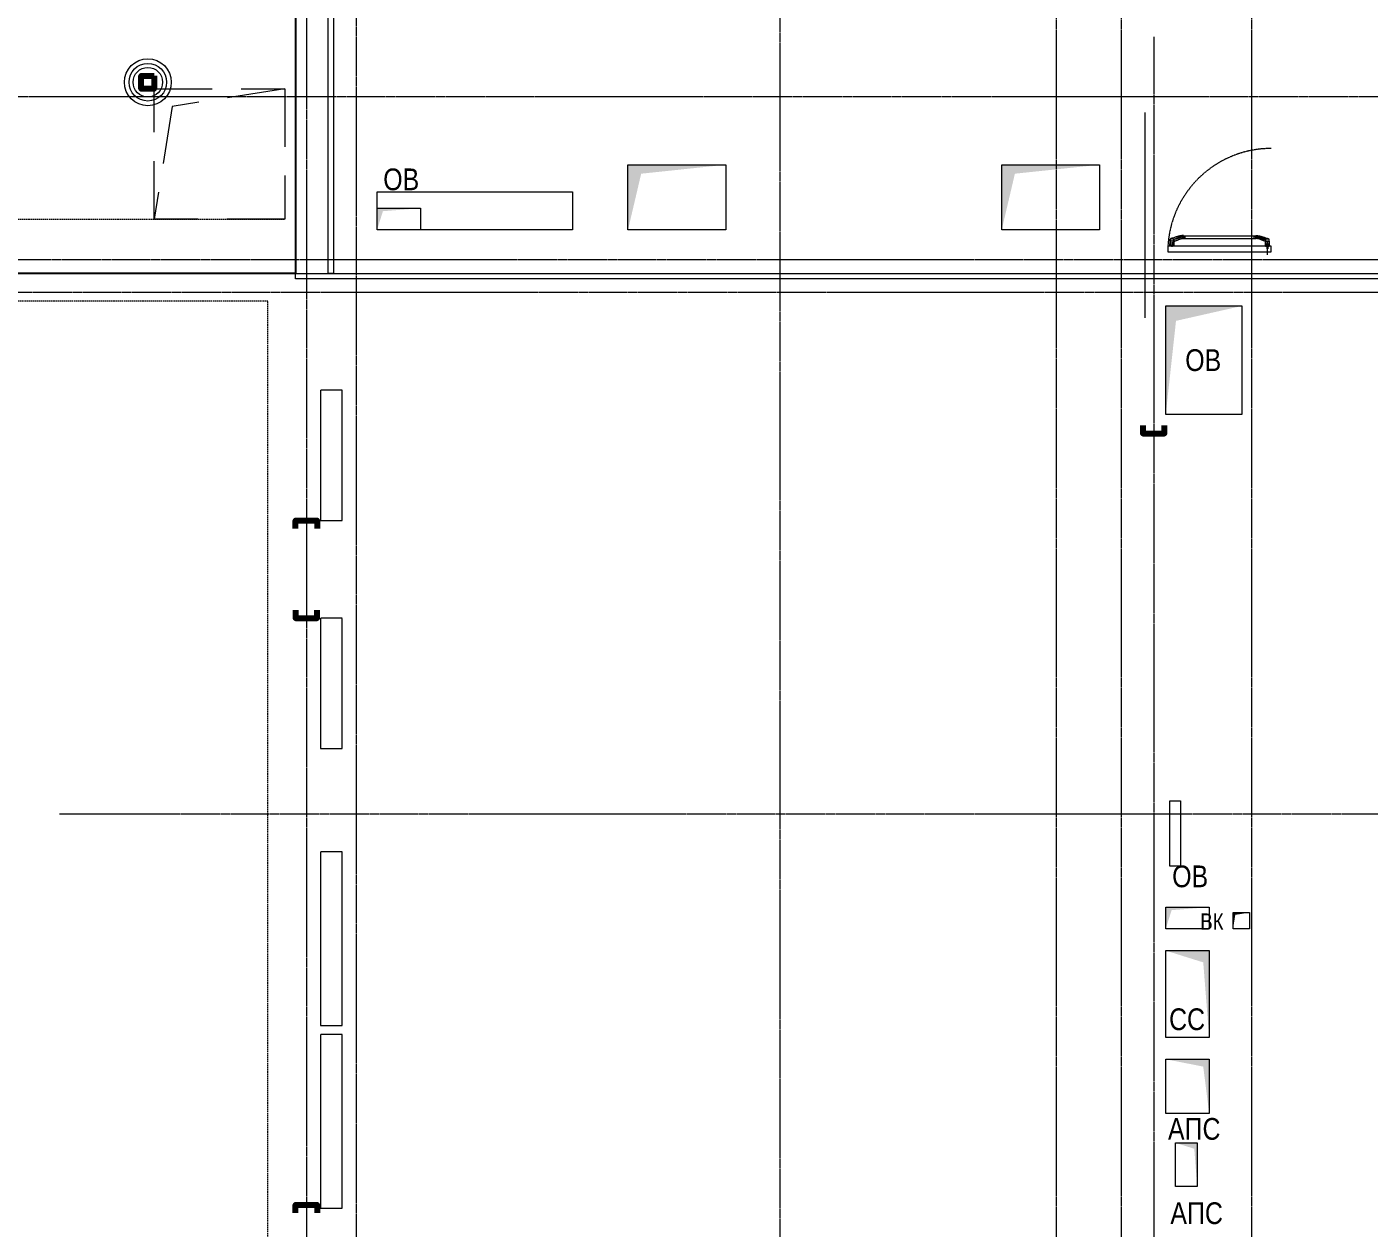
# Model space of a CAD drawing. Header units: millimetres. Extents: x -231292 to 573618, y -153144 to 564035.
# Drawn here: x -178748 to -166393, y 214980 to 226040 of the extents above; entities that cross this region are included whole.
import ezdxf

# ---------------------------------------------------------------- set-up
doc = ezdxf.new("R2010")
doc.units = ezdxf.units.MM
for name, pattern in [('CENTER2', [28.575, 19.05, -3.175, 3.175, -3.175]), ('CENTERLINE', [30, 12, -1.5, 3, -1.5, 12]), ('DASHED', [19.05, 12.7, -6.35]), ('HIDDEN', [9.525, 6.35, -3.175]), ('HIDDEN2', [4.7625, 3.175, -1.5875])]:
    doc.linetypes.add(name, pattern=pattern)
doc.layers.get('0').update_dxf_attribs({"color": 250})
for name, color, linetype, lineweight in [('АР_Двери_внутренние_антипаника', 250, 'Continuous', 0), ('АР_Колонны', 250, 'Continuous', 35), ('АР_Мебель', 250, 'Continuous', 5), ('АР_Отверстия', 250, 'Continuous', 9), ('АР_Отопительные приборы', 250, 'HIDDEN2', 0), ('АР_Тонкая', 250, 'Continuous', 5), ('Витражные конструкции', 252, 'Continuous', 15), ('ВК_Шахты', 5, 'Continuous', 9), ('ДШ_КР', 130, 'Continuous', 35), ('КМ_Фахверки', 250, 'Continuous', 80), ('ОВ_Классы', 250, 'Continuous', 0), ('ОВ_коллекторы', 250, 'Continuous', 30), ('ОВ_Отопление', 250, 'Continuous', 0), ('ОВ_Шахты', 250, 'Continuous', 5), ('ОВ_Шахты_блок 4.1', 250, 'Continuous', 5), ('РД_Оси_100', 250, 'Continuous', 0), ('СС_Отверстия', 250, 'Continuous', 9)]:
    doc.layers.add(name, color=color, linetype=linetype, lineweight=lineweight)
doc.layers.add('АР_Делит', color=250, linetype='Continuous', lineweight=0, plot=False)
doc.styles.add('style1', font='ARIALN.TTF')

# ---------------------------------------------------------------- blocks, each defined once
blk = doc.blocks.new('СОШ_2200_АР_ОСИ_М100_28.05.24')
at = {"layer": 'АР_Делит', "color": 5, "linetype": 'DASHED'}
blk.add_lwpolyline([(45245, 26755), (45245, 68320), (20455, 68320), (20455, 26755)], dxfattribs=at)
at = {"layer": 'РД_Оси_100', "linetype": 'CENTER2'}
for p, q in [((49960, -6155), (49960, 139938.679)), ((43327.994, 63600), (71363.995, 63600))]:
    blk.add_line(p, q, dxfattribs=at)
for points in [[(45530, 139938.679), (45600, 139538.679), (45600, -6163.457)], [(46060, -6163.105), (46060, 139538.679), (46130, 139938.679)], [(52500, 139938.679), (52500, -5755), (52358.276, -6155)], [(53100, 139938.679), (53100, -5755), (52949.266, -6155)], [(54300, 139938.679), (54300, -6155)], [(53400, 70753.904), (53400, -5755), (53550, -6155)], [(119910, 70200), (-5954.958, 70200)], [(95715.503, 68700), (-5454.958, 68700), (-5954.958, 68850)], [(78274.959, 68400), (-5454.958, 68400), (-5954.958, 68250)]]:
    blk.add_lwpolyline(points, dxfattribs=at)
blk = doc.blocks.new('otv')
at = {"linetype": 'Continuous'}
blk.add_lwpolyline([(0, -1), (0, 0), (1, 0), (1, -1)], close=True, dxfattribs=at)
blk.add_solid([(0, -1), (0, 0), (0.135, -0.137), (1, 0)], dxfattribs=at)
blk = doc.blocks.new('otv пунктир')
at = {"linetype": 'HIDDEN', "ltscale": 0.07}
blk.add_lwpolyline([(0, 0), (0, 1), (1, 1), (1, 0)], close=True, dxfattribs=at)
blk.add_lwpolyline([(0, 1), (0.135, 0.137), (1, 0)], dxfattribs=at)
blk = doc.blocks.new('Ф_пеноблок 200')
at = {"layer": 'КМ_Фахверки'}
blk.add_lwpolyline([(0, -75), (0, 0), (200, 0), (200, -75)], dxfattribs=at)
blk = doc.blocks.new('Ф_крпич 120')
at = {"layer": 'АР_Делит', "color": 1}
for radius in [216, 173, 136]:
    blk.add_circle((60, -60), radius, dxfattribs=at)
at = {"layer": 'КМ_Фахверки'}
blk.add_lwpolyline([(0, 0), (120, 0), (120, -120), (0, -120)], close=True, dxfattribs=at)
at = {"layer": 'КМ_Фахверки', "lineweight": 5}
blk.add_lwpolyline([(6, -6), (114, -6), (114, -114), (6, -114)], close=True, dxfattribs=at)
blk = doc.blocks.new('UUNEW01NEW00')
at = {"layer": 'АР_Двери_внутренние_антипаника', "color": 1, "linetype": 'Continuous'}
for p, q in [((-9.3, 0.2), (-14.4, -1.5)), ((-9.2, 0.8), (-9.3, 0.2)), ((-9.3, -0.1), (-9.3, 0.2)), ((-9.2, 0.2), (-9.3, 0.2)), ((-9.1, 1), (-9.2, 0.8)), ((-8.9, 0.5), (-9.2, 0.2)), ((-9.1, 19.3), (-8.9, 19.4)), ((-9.1, 19.3), (-9, 18.8)), ((-9, 1.2), (-9.1, 1)), ((-9, 18.8), (-8.8, 18.6)), ((-8.8, 1.3), (-9, 1.2)), ((-8.9, 19.4), (-8.5, 19.5)), ((-8.7, 0.8), (-8.9, 0.5)), ((-8.8, 18.6), (-8.6, 18.4)), ((-8.6, 0.9), (-8.7, 0.8)), ((-8.6, 18.4), (-8.4, 18.2)), ((-8.6, 1), (-8.6, 0.9)), ((-8.5, 1), (-8.6, 1)), ((-8.5, 19.5), (-8.2, 19.5)), ((-8.4, 0.8), (-8.5, 1.5)), ((-8.4, 1.3), (-8.5, 1)), ((-8.4, 18.2), (-8.1, 18.1)), ((-8.4, 1.4), (-8.4, 0.4)), ((-8.3, 0.5), (-8.4, 0.8)), ((-8.4, 0.4), (-8.4, -0.4)), ((-8.4, 0.4), (-8.3, 0.4)), ((-8.1, 0.2), (-8.3, 0.5)), ((-8.2, 19.5), (-7.8, 19.6)), ((-8.1, 18.1), (-7.6, 18)), ((-7.8, 0.1), (-8.1, 0.2)), ((-7.8, 19.6), (-7.5, 19.6)), ((-7.4, 0), (-7.8, 0.1)), ((-7.5, 18.3), (-7.6, 18.2)), ((-7.6, 18.2), (-7.6, 18)), ((-7.6, 18), (-7.6, 16.2)), ((-7.6, 16.2), (-7.6, 14.1)), ((-7.6, 14.1), (-7.6, 12.2)), ((-7.6, 12.2), (-7.6, 9.8)), ((-7.6, 9.8), (-7.6, 7.8)), ((-7.6, 7.8), (-7.6, 6.2)), ((-7.6, 6.2), (-7.6, 4.7)), ((-7.6, 4.7), (-7.5, 3.2)), ((-7.5, 19.6), (-7.1, 19.6)), ((-7.4, 18.3), (-7.5, 18.3)), ((-7.5, 3.2), (-7.5, 1.6)), ((-7.5, 1.6), (-7.4, 0)), ((-7.5, 0), (-7.5, 0)), ((-7.5, 0), (-7.3, 0)), ((-7.3, 18.3), (-7.4, 18.3)), ((-7.4, 0), (7.4, 0)), ((-7.2, 18.3), (-7.3, 18.3)), ((-7.3, 0), (7.3, 0)), ((-7.1, 18.3), (-7.2, 18.3)), ((-7.1, 24), (-7.1, 19.6)), ((-7.1, 19.6), (7.1, 19.6)), ((-7.1, 19.6), (-7.1, 18.3)), ((7.1, 18.3), (-7.1, 18.3)), ((-3.5, 16), (-4.6, 16.4)), ((-4.6, 16.4), (-4.6, 16.3)), ((-3.5, 15.9), (-4.6, 16.3)), ((-4.6, 16.3), (-3.8, 14.8)), ((-3.8, 14.8), (-3.3, 14.8)), ((-3, 14.7), (-3.8, 14.7)), ((-3.8, 14.7), (-3.8, 14.6)), ((-3, 14.6), (-3.8, 14.6)), ((-3.8, 14.6), (-3.8, 13.7)), ((-3.8, 13.7), (-3, 13.7)), ((-3.3, 14.8), (-3.6, 15.5)), ((-3.6, 15.5), (-2.7, 15.3)), ((-3.3, 14.9), (-3.6, 15.5)), ((-2.3, 15.7), (-3.5, 16)), ((-2.3, 15.6), (-3.5, 15.9)), ((-3.1, 14.4), (-3.4, 14.4)), ((-3.4, 14.4), (-3.4, 13.9)), ((-3.4, 14), (-3.1, 14)), ((-3.4, 13.9), (-3.1, 13.9)), ((-3.3, 14.9), (-3.3, 14.8)), ((-3, 14.4), (-3.1, 14.4)), ((-3.1, 14), (-3.1, 13.9)), ((-3.1, 14), (-3, 14)), ((-3.1, 13.9), (-3, 13.9)), ((-3, 14.7), (-3, 14.6)), ((-2.9, 14.7), (-3, 14.7)), ((-2.9, 14.6), (-3, 14.6)), ((-2.9, 14.4), (-3, 14.4)), ((-3, 14.4), (-3, 14.4)), ((-3, 14.4), (-3, 14.4)), ((-3, 14), (-3, 14)), ((-3, 14), (-3, 14)), ((-3, 14), (-2.9, 14)), ((-3, 13.9), (-3, 13.9)), ((-3, 13.9), (-3, 13.9)), ((-3, 13.9), (-2.9, 13.9)), ((-3, 13.7), (-2.9, 13.7)), ((-2.8, 14.7), (-2.9, 14.7)), ((-2.9, 14.7), (-2.9, 14.7)), ((-2.8, 14.5), (-2.9, 14.6)), ((-2.9, 14.6), (-2.9, 14.6)), ((-2.9, 14.3), (-2.9, 14.4)), ((-2.9, 14.3), (-2.9, 14.3)), ((-2.9, 14.3), (-2.9, 14.3)), ((-2.9, 14.3), (-2.9, 14.3)), ((-2.9, 14), (-2.9, 14.3)), ((-2.9, 14.1), (-2.9, 14)), ((-2.9, 14), (-2.9, 14.1)), ((-2.9, 14.1), (-2.9, 14.1)), ((-2.9, 14.1), (-2.9, 14.1)), ((-2.9, 14.1), (-2.9, 14.1)), ((-2.9, 14), (-2.9, 14)), ((-2.9, 13.9), (-2.9, 14)), ((-2.9, 14), (-2.9, 14)), ((-2.9, 14), (-2.9, 14)), ((-2.9, 13.9), (-2.9, 13.9)), ((-2.9, 13.9), (-2.9, 13.9)), ((-2.9, 13.7), (-2.8, 13.7)), ((-2.7, 14.6), (-2.8, 14.7)), ((-2.7, 14.5), (-2.8, 14.5)), ((-2.8, 13.7), (-2.8, 13.8)), ((-2.8, 13.8), (-2.7, 13.8)), ((-2.7, 15.3), (-1.7, 15.1)), ((-2.6, 14.6), (-2.7, 14.6)), ((-2.6, 14.5), (-2.7, 14.5)), ((-2.7, 13.8), (-2.6, 13.8)), ((-2.6, 14.5), (-2.6, 14.6)), ((-2.6, 14.6), (-2.6, 14.6)), ((-2.6, 14.4), (-2.6, 14.5)), ((-2.5, 14.5), (-2.6, 14.5)), ((-2.5, 14.4), (-2.6, 14.4)), ((-2.6, 14.4), (-2.6, 14.4)), ((-2.6, 13.8), (-2.6, 13.9)), ((-2.6, 13.9), (-2.5, 13.9)), ((-2.5, 14.4), (-2.5, 14.5)), ((-2.5, 14.4), (-2.5, 14.3)), ((-2.5, 14.3), (-2.5, 14.4)), ((-2.5, 14), (-2.5, 14.3)), ((-2.5, 13.9), (-2.5, 14)), ((-1, 15.5), (-2.3, 15.7)), ((-1, 15.4), (-2.3, 15.6)), ((-2.2, 14.5), (-2.3, 14.5)), ((-2.3, 14.5), (-2.3, 14.4)), ((-2.3, 14.4), (-2.3, 14.3)), ((-2.2, 14.4), (-2.3, 14.4)), ((-2.3, 14.4), (-2.3, 14.3)), ((-2.3, 14.3), (-2.3, 14)), ((-2.3, 14), (-2.3, 13.9)), ((-2.3, 13.9), (-2.3, 13.9)), ((-2.3, 13.9), (-2.2, 13.8)), ((-2.1, 14.6), (-2.2, 14.6)), ((-2.2, 14.6), (-2.2, 14.5)), ((-2.1, 14.5), (-2.2, 14.5)), ((-2.2, 14.5), (-2.2, 14.4)), ((-2.2, 13.8), (-2.2, 13.8)), ((-2.2, 13.8), (-2.1, 13.8)), ((-2, 14.7), (-2.1, 14.6)), ((-2, 14.6), (-2.1, 14.5)), ((-2.1, 14.6), (-2.1, 14.6)), ((-2.1, 14.5), (-2.1, 14.5)), ((-2.1, 13.8), (-2, 13.7)), ((-1.9, 14.7), (-2, 14.7)), ((-1.9, 14.6), (-2, 14.6)), ((-2, 13.7), (-2, 13.7)), ((-2, 13.7), (-1.9, 13.7)), ((-1.8, 14.7), (-1.9, 14.7)), ((-1.8, 14.6), (-1.9, 14.6)), ((-1.8, 14.4), (-1.9, 14.4)), ((-1.9, 14.4), (-1.9, 14.3)), ((-1.9, 14.3), (-1.9, 14)), ((-1.9, 14.3), (-1.9, 14.3)), ((-1.9, 14.3), (-1.9, 14.3)), ((-1.9, 14.3), (-1.9, 14.3)), ((-1.9, 14.1), (-1.9, 14.1)), ((-1.9, 14.1), (-1.9, 14.1)), ((-1.9, 14.1), (-1.9, 14.1)), ((-1.9, 14.1), (-1.8, 14)), ((-1.9, 14), (-1.9, 14)), ((-1.9, 14), (-1.9, 14)), ((-1.9, 14), (-1.9, 13.9)), ((-1.9, 13.9), (-1.8, 13.9)), ((-1.9, 13.7), (-1.8, 13.7)), ((-1.8, 14.7), (-1.8, 14.6)), ((-1.5, 14.7), (-1.8, 14.7)), ((-1.5, 14.6), (-1.8, 14.6)), ((-1.7, 14.4), (-1.8, 14.4)), ((-1.8, 14.4), (-1.8, 14.4)), ((-1.8, 14.4), (-1.8, 14.4)), ((-1.8, 14), (-1.8, 14)), ((-1.8, 14), (-1.8, 14)), ((-1.8, 14), (-1.7, 14)), ((-1.8, 13.9), (-1.8, 13.9)), ((-1.8, 13.9), (-1.8, 13.9)), ((-1.8, 13.9), (-1.7, 13.9)), ((-1.8, 13.7), (-1.5, 13.7)), ((-1.7, 15.1), (-0.7, 15)), ((-1.7, 14.4), (-1.7, 14.4)), ((-1.6, 14.4), (-1.7, 14.4)), ((-1.7, 14), (-1.7, 13.9)), ((-1.7, 14), (-1.7, 14)), ((-1.7, 14), (-1.6, 14)), ((-1.7, 13.9), (-1.6, 13.9)), ((-1.7, 13.9), (-1.7, 13.9)), ((-1.5, 14.4), (-1.6, 14.4)), ((-1.6, 14.4), (-1.6, 14.4)), ((-1.6, 14), (-1.6, 13.9)), ((-1.6, 14), (-1.6, 14)), ((-1.6, 14), (-1.5, 14)), ((-1.6, 13.9), (-1.6, 13.9)), ((-1.6, 13.9), (-1.5, 13.9)), ((-1.5, 14.7), (-1.5, 14.6)), ((-1.4, 14.7), (-1.5, 14.7)), ((-1.4, 14.6), (-1.5, 14.6)), ((-1.4, 14.3), (-1.5, 14.4)), ((-1.5, 14.4), (-1.5, 14.4)), ((-1.5, 14.4), (-1.5, 14.4)), ((-1.5, 14), (-1.4, 14.1)), ((-1.5, 14), (-1.5, 14)), ((-1.5, 14), (-1.5, 14)), ((-1.5, 14), (-1.5, 14)), ((-1.5, 13.9), (-1.5, 13.9)), ((-1.5, 13.9), (-1.5, 13.9)), ((-1.5, 13.9), (-1.5, 13.9)), ((-1.5, 13.9), (-1.4, 13.9)), ((-1.5, 13.7), (-1.4, 13.7)), ((-1.3, 14.7), (-1.4, 14.7)), ((-1.3, 14.6), (-1.4, 14.6)), ((-1.4, 14.3), (-1.4, 14.3)), ((-1.4, 14.3), (-1.4, 14.3)), ((-1.4, 14.3), (-1.4, 14.3)), ((-1.4, 14), (-1.4, 14.3)), ((-1.4, 14.1), (-1.4, 14)), ((-1.4, 14.1), (-1.4, 14.1)), ((-1.4, 14.1), (-1.4, 14.1)), ((-1.4, 14.1), (-1.4, 14.1)), ((-1.4, 13.9), (-1.4, 14)), ((-1.4, 14), (-1.4, 14)), ((-1.4, 14), (-1.4, 14)), ((-1.4, 13.7), (-1.3, 13.7)), ((-1.2, 14.6), (-1.3, 14.7)), ((-1.3, 14.7), (-1.3, 14.7)), ((-1.3, 14.5), (-1.3, 14.6)), ((-1.2, 14.5), (-1.3, 14.5)), ((-1.3, 13.7), (-1.2, 13.8)), ((-1.1, 14.6), (-1.2, 14.6)), ((-1.1, 14.5), (-1.2, 14.5)), ((-1.2, 13.8), (-1.2, 13.8)), ((-1.2, 13.8), (-1.1, 13.8)), ((-1.1, 14.5), (-1.1, 14.6)), ((-1.1, 14.6), (-1.1, 14.6)), ((-1.1, 14.4), (-1.1, 14.5)), ((-1, 14.5), (-1.1, 14.5)), ((-1, 14.4), (-1.1, 14.4)), ((-1.1, 14.4), (-1.1, 14.4)), ((-1.1, 13.8), (-1.1, 13.9)), ((-1.1, 13.9), (-1, 13.9)), ((0, 16.5), (-1, 15.5)), ((0, 16.4), (-1, 15.4)), ((-1, 15.5), (-1, 15.4)), ((-1, 14.4), (-1, 14.5)), ((-1, 14.3), (-1, 14.4)), ((-1, 14.4), (-1, 14.3)), ((-1, 14), (-1, 14.3)), ((-1, 13.9), (-1, 14)), ((0, 14.7), (-0.8, 14.7)), ((-0.8, 14.7), (-0.8, 14.6)), ((0, 14.6), (-0.8, 14.6)), ((-0.8, 14.6), (-0.8, 13.7)), ((-0.8, 13.7), (-0.4, 13.7)), ((-0.7, 15), (0, 15.7)), ((-0.1, 14.4), (-0.4, 14.4)), ((-0.4, 14.4), (-0.4, 14.2)), ((-0.4, 14.3), (-0.1, 14.3)), ((-0.4, 14.2), (-0.1, 14.2)), ((-0.4, 14.1), (-0.2, 14.1)), ((-0.4, 13.7), (-0.4, 14.1)), ((-0.2, 14.1), (0, 13.7)), ((0, 14.4), (-0.1, 14.4)), ((-0.1, 14.4), (-0.1, 14.4)), ((-0.1, 14.4), (-0.1, 14.4)), ((-0.1, 14.3), (-0.1, 14.2)), ((-0.1, 14.3), (-0.1, 14.3)), ((-0.1, 14.3), (-0.1, 14.3)), ((-0.1, 14.3), (0, 14.3)), ((-0.1, 14.2), (-0.1, 14.2)), ((-0.1, 14.2), (-0.1, 14.2)), ((-0.1, 14.2), (0, 14.2)), ((0, 16.5), (0, 16.4)), ((1, 15.5), (0, 16.5)), ((1, 15.4), (0, 16.4)), ((0, 15.7), (0.7, 15)), ((0, 14.7), (0, 14.6)), ((0.1, 14.7), (0, 14.7)), ((0.1, 14.6), (0, 14.6)), ((0, 14.3), (0, 14.4)), ((0, 14.4), (0, 14.4)), ((0, 14.3), (0, 14.4)), ((0, 14.4), (0, 14.4)), ((0, 14.4), (0, 14.4)), ((0, 14.4), (0, 14.4)), ((0, 14.4), (0, 14.4)), ((0, 14.3), (0, 14.3)), ((0, 14.3), (0, 14.3)), ((0, 14.3), (0, 14.3)), ((0, 14.2), (0, 14.3)), ((0, 14.3), (0, 14.3)), ((0, 14.3), (0, 14.3)), ((0, 14.3), (0, 14.3)), ((0, 14.2), (0, 14.2)), ((0, 14.2), (0, 14.2)), ((0, 13.7), (0.5, 13.7)), ((0.2, 14.7), (0.1, 14.7)), ((0.2, 14.6), (0.1, 14.6)), ((0.3, 14.6), (0.2, 14.7)), ((0.2, 14.7), (0.2, 14.7)), ((0.2, 14.5), (0.2, 14.6)), ((0.3, 14.5), (0.2, 14.5)), ((0.5, 13.7), (0.2, 14.1)), ((0.2, 14.1), (0.3, 14.1)), ((0.4, 14.6), (0.3, 14.6)), ((0.4, 14.5), (0.3, 14.5)), ((0.3, 14.1), (0.4, 14.2)), ((0.3, 14.1), (0.3, 14.1)), ((0.5, 13.8), (0.3, 14.1)), ((0.4, 14.5), (0.4, 14.6)), ((0.4, 14.6), (0.4, 14.6)), ((0.4, 14.4), (0.4, 14.5)), ((0.4, 14.4), (0.4, 14.5)), ((0.4, 14.5), (0.4, 14.5)), ((0.4, 14.3), (0.4, 14.4)), ((0.4, 14.4), (0.4, 14.4)), ((0.4, 14.4), (0.4, 14.4)), ((0.4, 14.2), (0.4, 14.3)), ((0.4, 14.3), (0.4, 14.3)), ((0.4, 14.2), (0.4, 14.2)), ((0.5, 13.8), (0.5, 13.7)), ((0.7, 15), (1.7, 15.1)), ((0.7, 14.7), (0.7, 14.6)), ((1.4, 14.7), (0.7, 14.7)), ((1.4, 14.6), (0.7, 14.6)), ((0.7, 14.6), (0.7, 13.7)), ((0.7, 13.7), (1.1, 13.7)), ((2.3, 15.7), (1, 15.5)), ((2.3, 15.6), (1, 15.4)), ((1, 15.5), (1, 15.4)), ((1.1, 13.7), (1.1, 14.3)), ((1.1, 14.3), (1.2, 14.3)), ((1.2, 14.3), (1.5, 13.7)), ((1.4, 14.7), (1.4, 14.6)), ((1.6, 14.2), (1.4, 14.7)), ((1.6, 14.1), (1.4, 14.6)), ((1.5, 13.7), (1.8, 13.7)), ((1.6, 14.2), (1.6, 14.1)), ((1.7, 14.2), (1.6, 14.2)), ((1.7, 14.1), (1.6, 14.1)), ((1.7, 15.1), (2.7, 15.3)), ((1.9, 14.7), (1.7, 14.2)), ((1.9, 14.6), (1.7, 14.1)), ((1.7, 14.2), (1.7, 14.1)), ((1.8, 13.7), (2, 14.3)), ((1.9, 14.7), (1.9, 14.6)), ((2.5, 14.7), (1.9, 14.7)), ((2.5, 14.6), (1.9, 14.6)), ((2, 14.3), (2.2, 14.3)), ((2.2, 14.3), (2.2, 13.7)), ((2.2, 13.7), (2.5, 13.7)), ((3.5, 16), (2.3, 15.7)), ((3.5, 15.9), (2.3, 15.6)), ((2.5, 14.7), (2.5, 14.6)), ((2.5, 13.7), (2.5, 14.6)), ((2.7, 15.3), (3.6, 15.5)), ((3.1, 14.7), (2.7, 13.8)), ((3.1, 14.6), (2.7, 13.7)), ((2.7, 13.8), (2.7, 13.7)), ((2.7, 13.7), (3.2, 13.7)), ((3.1, 14.7), (3.1, 14.6)), ((3.9, 14.7), (3.1, 14.7)), ((3.9, 14.6), (3.1, 14.6)), ((3.2, 13.7), (3.2, 13.9)), ((3.2, 13.9), (3.8, 13.9)), ((3.6, 15.5), (3.3, 14.8)), ((3.6, 15.5), (3.3, 14.9)), ((3.3, 14.9), (3.3, 14.8)), ((3.3, 14.8), (3.8, 14.8)), ((3.4, 14.3), (3.3, 14)), ((3.3, 14.1), (3.7, 14.1)), ((3.3, 14), (3.7, 14)), ((3.6, 14.3), (3.4, 14.3)), ((4.6, 16.4), (3.5, 16)), ((4.6, 16.3), (3.5, 15.9)), ((3.7, 14), (3.6, 14.3)), ((3.8, 14.8), (4.6, 16.3)), ((3.8, 13.9), (3.8, 13.7)), ((3.8, 13.7), (4.2, 13.7)), ((3.9, 14.7), (3.9, 14.6)), ((4.2, 13.8), (3.9, 14.7)), ((4.2, 13.7), (3.9, 14.6)), ((4.2, 13.8), (4.2, 13.7)), ((4.6, 16.4), (4.6, 16.3)), ((6.7, -9.4), (7.3, 0)), ((7.1, 19.6), (7.1, 24)), ((7.1, 19.6), (7.1, 18.3)), ((7.1, 19.6), (7.5, 19.6)), ((7.2, 18.3), (7.1, 18.3)), ((7.3, 18.3), (7.2, 18.3)), ((7.5, 18.3), (7.3, 18.3)), ((7.4, 0), (7.5, 2)), ((7.8, 0.1), (7.4, 0)), ((7.5, 19.6), (7.8, 19.6)), ((7.6, 18.2), (7.5, 18.3)), ((7.5, 2), (7.6, 4)), ((7.6, 18), (7.6, 18.2)), ((7.6, 18), (8.1, 18.1)), ((7.6, 16.2), (7.6, 18)), ((7.6, 14.2), (7.6, 16.2)), ((7.6, 12.3), (7.6, 14.2)), ((7.6, 9.9), (7.6, 12.3)), ((7.6, 8), (7.6, 9.9)), ((7.6, 5.9), (7.6, 8)), ((7.6, 4), (7.6, 5.9)), ((7.8, 19.6), (8.2, 19.5)), ((8.1, 0.2), (7.8, 0.1)), ((8.1, 18.1), (8.4, 18.2)), ((8.3, 0.5), (8.1, 0.2)), ((8.2, 19.5), (8.5, 19.5)), ((8.4, 0.8), (8.3, 0.5)), ((8.4, 18.2), (8.6, 18.4)), ((8.5, 19.5), (8.9, 19.4)), ((8.6, 18.4), (8.8, 18.6)), ((8.8, 18.6), (9, 18.8)), ((8.9, 19.4), (9.1, 19.3)), ((9, 18.8), (9.1, 19.3)), ((-52.5, -11.9), (-52.5, -19.8)), ((-52.5, -19.8), (-52.5, -25.1)), ((-52.5, -25.1), (-47.5, -25.1)), ((-47.5, -11.9), (-47.5, -19.8)), ((-47.5, -11.9), (-47.5, -11.9)), ((-47.5, -19.8), (-46, -19.6)), ((-45.9, -19.8), (-47.5, -19.8)), ((-47.5, -19.8), (-47.5, -25.1)), ((-46, -19.6), (-44.5, -19.2)), ((-44.3, -19.8), (-45.9, -19.8)), ((-43.1, -11.4), (-44.5, -11.6)), ((-44.5, -19.2), (-42.9, -18.5)), ((-42.5, -19.7), (-44.3, -19.8)), ((-41.6, -11.2), (-43.1, -11.4)), ((-42.9, -18.5), (-41.3, -17.7)), ((-40.6, -19.6), (-42.5, -19.7)), ((-39.3, -10.7), (-41.6, -11.2)), ((-41.3, -17.7), (-39, -16.7)), ((-37.8, -19.2), (-40.6, -19.6)), ((-36.7, -9.9), (-39.3, -10.7)), ((-39, -16.7), (-36.4, -15.7)), ((-34.9, -18.5), (-37.8, -19.2)), ((-33.8, -8.9), (-36.7, -9.9)), ((-36.4, -15.7), (-33.5, -14.5)), ((-31.9, -17.6), (-34.9, -18.5)), ((-30.7, -7.7), (-33.8, -8.9)), ((-33.5, -14.5), (-30.3, -13.4)), ((-28.7, -16.6), (-31.9, -17.6)), ((-27.2, -6.3), (-30.7, -7.7)), ((-30.3, -13.4), (-26.8, -12.1)), ((-25.2, -15.3), (-28.7, -16.6)), ((-23.3, -4.8), (-27.2, -6.3)), ((-26.8, -12.1), (-22.9, -10.9)), ((-21.4, -13.9), (-25.2, -15.3)), ((-19.1, -3.2), (-23.3, -4.8)), ((-22.9, -10.9), (-18.7, -9.6)), ((-17.3, -12.4), (-21.4, -13.9)), ((-14.4, -1.5), (-19.1, -3.2)), ((-18.7, -9.6), (-14, -8.2)), ((-12.8, -10.8), (-17.3, -12.4)), ((-14, -8.2), (-8.8, -6.6)), ((-7.8, -9.1), (-12.8, -10.8)), ((-9, -3.8), (-9.3, -0.1)), ((-8.8, -6.6), (-9, -3.8)), ((-8.8, -6.6), (-8.8, -6.6)), ((-8.8, -7.3), (-8.8, -6.6)), ((-8.8, -6.6), (-8.7, -6.6)), ((-8.5, -8.1), (-8.8, -7.3)), ((-8.7, -6.6), (-8.6, -6.6)), ((-8.6, -6.6), (-8.4, -6.7)), ((-8.2, -8.7), (-8.5, -8.1)), ((-8.4, -0.4), (-8.3, -0.9)), ((-8.4, -6.7), (-8.1, -6.7)), ((-8.3, -0.9), (-8.3, -1.1)), ((-8.3, -1.1), (-8.3, -1.1)), ((-8.3, -1.2), (-8.2, -1.2)), ((-8.2, -1.2), (-8.2, -1.2)), ((-8.2, -1.2), (-8.2, -1.5)), ((-8.2, -1.5), (-8.2, -1.5)), ((-7.8, -9.1), (-8.2, -8.7)), ((-8.1, -6.7), (-8, -6.6)), ((-8, -7.1), (-8.1, -6.7)), ((-8.1, -6.7), (-8.1, -6.7)), ((-8, -6.6), (-8, -6.6)), ((-8, -6.6), (-7.9, -6.6)), ((-7.6, -7.6), (-8, -7.1)), ((-7.8, -6.9), (-7.9, -6.6)), ((-7.9, -6.6), (-7.9, -6.7)), ((-7.9, -6.7), (-7.9, -6.6)), ((-7.5, -7.2), (-7.8, -6.9)), ((-7.4, -8.9), (-7.8, -9.1)), ((-7.2, -8), (-7.6, -7.6)), ((-7.2, -7.4), (-7.5, -7.2)), ((-7.1, -8.7), (-7.4, -8.9)), ((-7.3, 0), (-7.2, -1.7)), ((-7.2, -1.7), (-7.2, -3.1)), ((-7.2, -3.1), (-7.1, -4.5)), ((-6.9, -7.4), (-7.2, -7.4)), ((-6.7, -8.2), (-7.2, -8)), ((-7.1, -4.5), (-7, -6)), ((-6.7, -8.2), (-7.1, -8.7)), ((-7, -6), (-6.9, -7.4)), ((-6.9, -7.4), (-6.8, -7.5)), ((-6.8, -7.5), (-6.8, -7.5)), ((-6.8, -7.5), (-6.8, -7.6)), ((-6.8, -7.6), (-6.8, -7.6)), ((-6.8, -7.6), (-6.8, -7.6)), ((-6.8, -7.6), (-6.8, -7.6)), ((-6.8, -7.6), (-6.8, -7.6)), ((-6.8, -7.6), (-6.8, -7.6)), ((-6.8, -7.6), (-6.8, -7.6)), ((-6.8, -7.6), (-6.8, -7.6)), ((-6.8, -7.6), (-6.8, -7.6)), ((-6.8, -7.6), (-6.8, -7.6)), ((-6.8, -7.6), (-6.8, -7.6)), ((-6.8, -7.6), (-6.8, -7.6)), ((-6.8, -7.6), (-6.8, -7.6)), ((-6.8, -7.6), (-6.8, -7.6)), ((-6.8, -7.6), (-6.7, -7.8)), ((-6.7, -7.8), (-6.6, -8)), ((-6.6, -8), (-6.7, -8.1)), ((-6.7, -8.1), (-6.7, -8.2)), ((-6.7, -8.2), (5.6, -10.6)), ((5.6, -10.6), (6.3, -10)), ((5.6, -10.6), (6, -10.6)), ((6, -10.6), (6.3, -10.5)), ((6.3, -10), (6.6, -9.7)), ((6.3, -10.5), (6.4, -10.5)), ((6.6, -9.7), (6.7, -9.4)), ((6.7, -9.4), (7.1, -9.3)), ((7.1, -9.3), (7.4, -9.1)), ((7.4, -9.1), (7.6, -8.9)), ((8.3, -0.4), (8.3, -0.3))]:
    blk.add_line(p, q, dxfattribs=at)
at = {"layer": 'АР_Двери_внутренние_антипаника', "color": 40, "linetype": 'Continuous'}
for p, q in [((-8.8, 1.3), (-13.2, -0.1)), ((-9.1, 24), (9.1, 24)), ((-9.1, 19.3), (-9.1, 24)), ((-9, 18.2), (-9.1, 19.3)), ((-9, 17.1), (-9, 18.2)), ((-8.5, 1.5), (-9, 17.1)), ((-8.5, 1.5), (-8.8, 1.3)), ((8.3, 0.5), (8, -3.9)), ((9.1, 24), (9.1, 19.3)), ((-53, -19.5), (-53, -12.4)), ((-53, -24.6), (-53, -19.5)), ((-47.5, -11.9), (-52.5, -11.9)), ((-52.5, -25.1), (-47.5, -25.1)), ((-47.5, -11.9), (-46.3, -11.8)), ((-47.5, -25.1), (-45.1, -25)), ((-45.1, -11.7), (-46.3, -11.8)), ((-44.4, -11.5), (-45.1, -11.7)), ((-45.1, -25), (-44.1, -24.9)), ((-42.2, -11), (-44.4, -11.6)), ((-44.1, -24.9), (-43.6, -24.9)), ((-43.6, -24.9), (-43, -24.8)), ((-43, -24.8), (-42.4, -24.8)), ((-42.4, -24.8), (-41.8, -24.7)), ((-40, -10.4), (-42.2, -11)), ((-41.8, -24.7), (-41.1, -24.6)), ((-41.1, -24.6), (-39.3, -24.3)), ((-38, -9.7), (-40, -10.4)), ((-39.3, -24.3), (-37.6, -23.9)), ((-36.1, -9), (-38, -9.7)), ((-37.6, -23.9), (-36.2, -23.6)), ((-36.2, -23.6), (-35.1, -23.3)), ((-34.2, -8.3), (-36.1, -9)), ((-35.1, -23.3), (-34.2, -23.1)), ((-32.1, -7.5), (-34.2, -8.3)), ((-34.2, -23.1), (-33.1, -22.8)), ((-33.1, -22.8), (-31.7, -22.5)), ((-30.3, -6.7), (-32.1, -7.5)), ((-31.7, -22.5), (-30.1, -22)), ((-28.2, -5.9), (-30.3, -6.7)), ((-30.1, -22), (-28.2, -21.5)), ((-25.9, -4.9), (-28.2, -5.9)), ((-28.2, -21.5), (-26, -20.8)), ((-26, -20.8), (-23.3, -20)), ((-23.3, -3.9), (-25.9, -4.9)), ((-20.4, -2.7), (-23.3, -3.9)), ((-23.3, -20), (-20.2, -19.1)), ((-17, -1.5), (-20.4, -2.7)), ((-20.2, -19.1), (-17.7, -18.3)), ((-17.7, -18.3), (-14.9, -17.4)), ((-13.2, -0.1), (-17, -1.5)), ((-14.9, -17.4), (-11.8, -16.4)), ((-11.8, -16.4), (-8.3, -15.3)), ((-8.3, -15.3), (-4.5, -14.1)), ((-4.5, -14.1), (-0.2, -12.7)), ((-0.2, -12.7), (4.6, -11.2)), ((4.6, -11.2), (5.6, -10.9)), ((5.6, -10.9), (6.4, -10.5)), ((6.4, -10.5), (7.3, -9.6)), ((7.3, -9.6), (7.6, -8.9)), ((7.6, -8.9), (7.7, -8.7)), ((8, -3.9), (7.7, -8.6)), ((7.7, -8.7), (7.7, -8.6))]:
    blk.add_line(p, q, dxfattribs=at)
at = {"layer": 'АР_Двери_внутренние_антипаника', "color": 1, "linetype": 'CENTERLINE'}
blk.add_line((0, 4.4), (0, 26), dxfattribs=at)
at = {"layer": 'АР_Двери_внутренние_антипаника', "color": 1, "linetype": 'HIDDEN'}
for p, q in [((-60.5, -14), (-53, -14)), ((-60.5, -14), (-60.5, -23)), ((-60.5, -23), (-53, -23)), ((-54.5, -17.6), (-54.5, -14.1)), ((-54.5, -14.1), (-53, -14.1)), ((-54.5, -17.6), (-53, -17.6))]:
    blk.add_line(p, q, dxfattribs=at)
at = {"layer": 'АР_Двери_внутренние_антипаника', "color": 1, "linetype": 'Continuous'}
blk.add_arc((490.8, 29.3), 500, 183.30824, 184.12158, dxfattribs=at)
at = {"layer": 'АР_Двери_внутренние_антипаника', "color": 40, "linetype": 'Continuous'}
for centre, radius, start, end in [((-490.9, 27.7), 500, 356.92187, 359.03769), ((-52.5, -12.4), 0.5, 90, 180), ((-52.5, -24.6), 0.5, 180, 270)]:
    blk.add_arc(centre, radius, start, end, dxfattribs=at)
at = {"layer": 'АР_Двери_внутренние_антипаника', "color": 1, "linetype": 'Continuous'}
blk.add_point((0, 0), dxfattribs=at)
blk = doc.blocks.new('66NEW00')
at = {"layer": 'АР_Двери_внутренние_антипаника', "color": 40, "linetype": 'Continuous'}
for p, q in [((9.1, 0), (-9.1, 0)), ((-9.1, 0), (-9.1, -4.7)), ((9.1, -4.7), (9.1, 0)), ((-8.3, -23.5), (-8, -27.9)), ((-8, -27.9), (-7.7, -32.5)), ((-7.7, -32.7), (-7.7, -32.5)), ((-7.6, -32.8), (-7.7, -32.7)), ((-7.3, -33.6), (-7.6, -32.8)), ((-6.4, -34.5), (-7.3, -33.6)), ((-5.6, -34.9), (-6.4, -34.5)), ((-4.6, -35.2), (-5.6, -34.9)), ((0.2, -36.7), (-4.6, -35.2)), ((4.5, -38.1), (0.2, -36.7)), ((8.3, -39.3), (4.5, -38.1)), ((11.8, -40.4), (8.3, -39.3)), ((8.5, -22.4), (9, -6.9)), ((8.5, -22.4), (8.8, -22.7)), ((8.8, -22.7), (13.2, -24.1)), ((9, -5.7), (9.1, -4.7)), ((9, -6.9), (9, -5.7)), ((14.9, -41.4), (11.8, -40.4)), ((13.2, -24.1), (17, -25.5)), ((17.7, -42.3), (14.9, -41.4)), ((17, -25.5), (20.4, -26.7)), ((20.2, -43), (17.7, -42.3)), ((23.3, -44), (20.2, -43)), ((20.4, -26.7), (23.3, -27.9)), ((23.3, -27.9), (25.9, -28.9)), ((26, -44.8), (23.3, -44)), ((25.9, -28.9), (28.2, -29.9)), ((28.2, -45.4), (26, -44.8)), ((28.2, -29.9), (30.3, -30.7)), ((30.1, -46), (28.2, -45.4)), ((31.7, -46.4), (30.1, -46)), ((30.3, -30.7), (32.1, -31.4)), ((33.1, -46.8), (31.7, -46.4)), ((32.1, -31.4), (34.2, -32.3)), ((34.2, -47.1), (33.1, -46.8)), ((34.2, -32.3), (36.1, -33)), ((35.1, -47.3), (34.2, -47.1)), ((36.2, -47.6), (35.1, -47.3)), ((36.1, -33), (38, -33.7)), ((37.6, -47.9), (36.2, -47.6)), ((39.3, -48.2), (37.6, -47.9)), ((38, -33.7), (40, -34.4)), ((41.1, -48.6), (39.3, -48.2)), ((40, -34.4), (42.2, -35)), ((41.8, -48.7), (41.1, -48.6)), ((42.4, -48.7), (41.8, -48.7)), ((42.2, -35), (44.4, -35.5)), ((43, -48.8), (42.4, -48.7)), ((43.6, -48.9), (43, -48.8)), ((44.1, -48.9), (43.6, -48.9)), ((45.1, -49), (44.1, -48.9)), ((44.4, -35.5), (45.1, -35.6)), ((45.1, -35.6), (46.3, -35.8)), ((47.5, -49.1), (45.1, -49)), ((47.5, -35.8), (46.3, -35.8)), ((47.5, -35.8), (52.5, -35.8)), ((52.5, -49.1), (47.5, -49.1)), ((53, -43.4), (53, -36.3)), ((53, -48.6), (53, -43.4))]:
    blk.add_line(p, q, dxfattribs=at)
at = {"layer": 'АР_Двери_внутренние_антипаника', "color": 1, "linetype": 'Continuous'}
for p, q in [((-7.1, -4.4), (-7.1, 0)), ((7.1, 0), (7.1, -4.4)), ((-8.9, -4.6), (-9.1, -4.7)), ((-9, -5.2), (-9.1, -4.7)), ((-8.8, -5.4), (-9, -5.2)), ((-8.5, -4.5), (-8.9, -4.6)), ((-8.6, -5.6), (-8.8, -5.4)), ((-8.4, -5.7), (-8.6, -5.6)), ((-8.2, -4.4), (-8.5, -4.5)), ((-8.1, -5.8), (-8.4, -5.7)), ((-8.4, -23.1), (-8.3, -23.5)), ((-8.3, -23.5), (-8.1, -23.7)), ((-8.3, -24.4), (-8.3, -24.2)), ((-7.8, -4.4), (-8.2, -4.4)), ((-7.6, -5.9), (-8.1, -5.8)), ((-8.1, -23.7), (-7.8, -23.9)), ((-7.5, -4.4), (-7.8, -4.4)), ((-7.8, -23.9), (-7.4, -24)), ((-7.6, -5.8), (-7.5, -5.7)), ((-7.6, -5.9), (-7.6, -5.8)), ((-7.6, -7.7), (-7.6, -5.9)), ((-7.6, -9.8), (-7.6, -7.7)), ((-7.6, -11.7), (-7.6, -9.8)), ((-7.6, -14), (-7.6, -11.7)), ((-7.6, -16), (-7.6, -14)), ((-7.6, -18.1), (-7.6, -16)), ((-7.6, -19.9), (-7.6, -18.1)), ((-7.5, -21.9), (-7.6, -19.9)), ((-7.4, -33.1), (-7.6, -32.8)), ((-7.1, -4.4), (-7.5, -4.4)), ((-7.5, -5.7), (-7.3, -5.7)), ((-7.4, -24), (-7.5, -21.9)), ((7.4, -24), (-7.4, -24)), ((-7.1, -33.3), (-7.4, -33.1)), ((-7.3, -5.7), (-7.2, -5.6)), ((7.3, -24), (-7.3, -24)), ((-6.7, -33.3), (-7.3, -24)), ((-7.2, -5.6), (-7.1, -5.6)), ((7.1, -4.4), (-7.1, -4.4)), ((-7.1, -4.4), (-7.1, -5.6)), ((-7.1, -5.6), (7.1, -5.6)), ((-6.7, -33.3), (-7.1, -33.3)), ((-6.6, -33.7), (-6.7, -33.3)), ((-6.3, -34), (-6.6, -33.7)), ((-6.3, -34.5), (-6.4, -34.4)), ((-5.6, -34.5), (-6.3, -34)), ((-6, -34.6), (-6.3, -34.5)), ((-5.6, -34.5), (-6, -34.6)), ((6.7, -32.2), (-5.6, -34.5)), ((6.7, -31.8), (6.6, -32)), ((6.6, -32), (6.7, -32.1)), ((6.8, -31.6), (6.7, -31.8)), ((6.7, -32.2), (7.2, -32)), ((6.7, -32.1), (6.7, -32.2)), ((6.7, -32.2), (7.1, -32.7)), ((6.9, -31.4), (6.8, -31.5)), ((6.8, -31.5), (6.8, -31.5)), ((6.8, -31.5), (6.8, -31.5)), ((6.8, -31.5), (6.8, -31.6)), ((6.8, -31.6), (6.8, -31.6)), ((6.8, -31.6), (6.8, -31.6)), ((6.8, -31.6), (6.8, -31.6)), ((6.8, -31.6), (6.8, -31.6)), ((6.8, -31.6), (6.8, -31.6)), ((6.8, -31.6), (6.8, -31.6)), ((6.8, -31.6), (6.8, -31.6)), ((6.8, -31.6), (6.8, -31.6)), ((6.8, -31.6), (6.8, -31.6)), ((6.8, -31.6), (6.8, -31.6)), ((6.8, -31.6), (6.8, -31.6)), ((6.8, -31.6), (6.8, -31.6)), ((7, -29.9), (6.9, -31.4)), ((6.9, -31.4), (7.2, -31.3)), ((7.1, -28.5), (7, -29.9)), ((7.1, -4.4), (7.1, -5.6)), ((7.5, -4.4), (7.1, -4.4)), ((7.1, -5.6), (7.2, -5.6)), ((7.2, -27.1), (7.1, -28.5)), ((7.1, -32.7), (7.4, -32.9)), ((7.2, -5.6), (7.3, -5.7)), ((7.3, -24), (7.2, -25.6)), ((7.2, -25.6), (7.2, -27.1)), ((7.2, -31.3), (7.5, -31.2)), ((7.2, -32), (7.6, -31.6)), ((7.3, -5.7), (7.4, -5.7)), ((7.5, -24), (7.3, -24)), ((7.4, -5.7), (7.5, -5.7)), ((7.5, -22.4), (7.4, -24)), ((7.4, -24), (7.8, -23.9)), ((7.4, -32.9), (7.8, -33.1)), ((7.8, -4.4), (7.5, -4.4)), ((7.5, -5.7), (7.6, -5.8)), ((7.6, -19.3), (7.5, -20.8)), ((7.5, -20.8), (7.5, -22.4)), ((7.5, -24), (7.5, -24)), ((7.5, -31.2), (7.8, -30.9)), ((8.1, -5.8), (7.6, -5.9)), ((7.6, -5.8), (7.6, -5.9)), ((7.6, -5.9), (7.6, -7.8)), ((7.6, -7.8), (7.6, -9.9)), ((7.6, -9.9), (7.6, -11.8)), ((7.6, -11.8), (7.6, -14.2)), ((7.6, -14.2), (7.6, -16.2)), ((7.6, -16.2), (7.6, -17.8)), ((7.6, -17.8), (7.6, -19.3)), ((7.6, -31.6), (8, -31.1)), ((8.2, -4.4), (7.8, -4.4)), ((7.8, -23.9), (8.1, -23.7)), ((7.8, -30.9), (7.9, -30.6)), ((7.8, -33.1), (8.2, -32.7)), ((7.8, -33.1), (12.8, -34.8)), ((8, -30.6), (7.9, -30.6)), ((7.9, -30.6), (7.9, -30.6)), ((7.9, -30.6), (7.9, -30.6)), ((8, -31.1), (8.1, -30.6)), ((8.1, -30.6), (8, -30.6)), ((8, -30.6), (8, -30.6)), ((8.4, -5.7), (8.1, -5.8)), ((8.1, -23.7), (8.3, -23.5)), ((8.1, -30.7), (8.1, -30.6)), ((8.4, -30.7), (8.1, -30.7)), ((8.5, -4.5), (8.2, -4.4)), ((8.2, -25.1), (8.2, -25.2)), ((8.3, -25.1), (8.2, -25.1)), ((8.2, -25.2), (8.2, -25.5)), ((8.2, -25.5), (8.2, -25.5)), ((8.2, -32.7), (8.5, -32.1)), ((8.3, -23.5), (8.4, -23.1)), ((8.4, -23.6), (8.3, -23.6)), ((8.4, -24.3), (8.3, -24.8)), ((8.3, -24.8), (8.3, -25.1)), ((8.3, -25.1), (8.3, -25.1)), ((8.6, -5.6), (8.4, -5.7)), ((8.4, -23.1), (8.5, -22.4)), ((8.4, -22.6), (8.5, -22.9)), ((8.4, -22.6), (8.4, -23.6)), ((8.4, -23.6), (8.4, -24.3)), ((8.6, -30.6), (8.4, -30.7)), ((8.9, -4.6), (8.5, -4.5)), ((8.5, -22.9), (8.6, -23)), ((8.5, -32.1), (8.8, -31.3)), ((8.8, -5.4), (8.6, -5.6)), ((8.6, -23), (8.6, -23.1)), ((8.6, -23.1), (8.7, -23.2)), ((8.7, -30.6), (8.6, -30.6)), ((8.7, -23.2), (8.9, -23.4)), ((8.8, -30.6), (8.7, -30.6)), ((9, -5.2), (8.8, -5.4)), ((8.8, -22.7), (9, -22.8)), ((8.8, -30.6), (9, -27.8)), ((14, -32.2), (8.8, -30.6)), ((8.8, -30.6), (8.8, -30.6)), ((8.8, -31.3), (8.8, -30.6)), ((9.1, -4.7), (8.9, -4.6)), ((8.9, -23.4), (9.2, -23.8)), ((9.1, -4.7), (9, -5.2)), ((9, -22.8), (9.1, -22.9)), ((9, -27.8), (9.3, -24)), ((9.1, -22.9), (9.2, -23.2)), ((9.2, -23.2), (9.3, -23.8)), ((9.2, -23.8), (9.3, -23.8)), ((9.3, -23.8), (14.4, -25.5)), ((9.3, -24), (9.3, -23.8)), ((12.8, -34.8), (17.3, -36.4)), ((18.7, -33.6), (14, -32.2)), ((14.4, -25.5), (19.1, -27.2)), ((17.3, -36.4), (21.4, -37.9)), ((22.9, -34.9), (18.7, -33.6)), ((19.1, -27.2), (23.3, -28.8)), ((21.4, -37.9), (25.2, -39.3)), ((26.8, -36.1), (22.9, -34.9)), ((23.3, -28.8), (27.2, -30.3)), ((25.2, -39.3), (28.7, -40.5)), ((30.3, -37.3), (26.8, -36.1)), ((27.2, -30.3), (30.7, -31.7)), ((28.7, -40.5), (31.9, -41.6)), ((33.5, -38.5), (30.3, -37.3)), ((30.7, -31.7), (33.8, -32.9)), ((31.9, -41.6), (34.9, -42.5)), ((36.4, -39.6), (33.5, -38.5)), ((33.8, -32.9), (36.7, -33.9)), ((34.9, -42.5), (37.8, -43.2)), ((39, -40.7), (36.4, -39.6)), ((36.7, -33.9), (39.3, -34.6)), ((37.8, -43.2), (40.6, -43.6)), ((41.3, -41.7), (39, -40.7)), ((39.3, -34.6), (41.6, -35.1)), ((40.6, -43.6), (42.5, -43.7)), ((42.9, -42.5), (41.3, -41.7)), ((41.6, -35.1), (43.1, -35.4)), ((42.5, -43.7), (44.3, -43.7)), ((44.5, -43.1), (42.9, -42.5)), ((43.1, -35.4), (44.5, -35.6)), ((44.3, -43.7), (45.9, -43.7)), ((46, -43.6), (44.5, -43.1)), ((45.9, -43.7), (47.5, -43.7)), ((47.5, -43.7), (46, -43.6)), ((47.5, -35.9), (47.5, -43.7)), ((47.5, -35.9), (47.5, -35.9)), ((47.5, -43.7), (47.5, -49.1)), ((52.5, -49.1), (47.5, -49.1)), ((52.5, -35.9), (52.5, -43.7)), ((52.5, -43.7), (52.5, -49.1))]:
    blk.add_line(p, q, dxfattribs=at)
at = {"layer": 'АР_Двери_внутренние_антипаника', "color": 1, "linetype": 'CENTERLINE'}
blk.add_line((0, -19.6), (0, 2), dxfattribs=at)
at = {"layer": 'АР_Двери_внутренние_антипаника', "color": 1, "linetype": 'HIDDEN'}
for p, q in [((60.5, -38), (53, -38)), ((54.5, -38.1), (53, -38.1)), ((54.5, -41.6), (53, -41.6)), ((60.5, -47), (53, -47)), ((54.5, -41.6), (54.5, -38.1)), ((60.5, -38), (60.5, -47))]:
    blk.add_line(p, q, dxfattribs=at)
at = {"layer": 'АР_Двери_внутренние_антипаника', "color": 40, "linetype": 'Continuous'}
for centre, radius, start, end in [((490.9, 3.7), 500, 180.96231, 183.07813), ((52.5, -36.3), 0.5, 0, 90), ((52.5, -48.6), 0.5, 270, 0)]:
    blk.add_arc(centre, radius, start, end, dxfattribs=at)
at = {"layer": 'АР_Двери_внутренние_антипаника', "color": 1, "linetype": 'Continuous'}
blk.add_arc((-490.8, 5.3), 500, 355.87842, 356.69176, dxfattribs=at)
blk.add_point((0, 0), dxfattribs=at)
blk = doc.blocks.new('*U641')
at = {"layer": 'АР_Двери_внутренние_антипаника', "color": 1, "linetype": 'HIDDEN'}
for p, q in [((4, 8), (-4, 8)), ((-4, 0), (-4, 8)), ((4, 0), (4, 8))]:
    blk.add_line(p, q, dxfattribs=at)
at = {"layer": 'АР_Двери_внутренние_антипаника', "color": 40, "linetype": 'Continuous'}
for p, q in [((-4, 0), (-4, -22)), ((4, 0), (4, -22)), ((772, 97), (106, 97)), ((772, 73), (106, 73))]:
    blk.add_line(p, q, dxfattribs=at)
at = {"layer": 'АР_Двери_внутренние_антипаника', "color": 1, "linetype": 'Continuous'}
for p, q in [((-1, -22), (-4, 0)), ((4, 0), (1, -22))]:
    blk.add_line(p, q, dxfattribs=at)
at = {"layer": 'АР_Двери_внутренние_антипаника', "color": 1, "linetype": 'CENTERLINE'}
blk.add_line((0, -4), (0, -80), dxfattribs=at)
at = {"layer": 'АР_Двери_внутренние_антипаника', "xscale": 2, "yscale": 2, "zscale": 2, "rotation": 180}
for name, p in [('UUNEW01NEW00', (0, 48)), ('66NEW00', (878, 0))]:
    blk.add_blockref(name, p, dxfattribs=at)
blk = doc.blocks.new('Bottom_R_1200')
at = {"layer": 'АР_Отопительные приборы'}
blk.add_lwpolyline([(-600, -100), (600, -100), (600, 100), (-600, 100)], close=True, dxfattribs=at)
blk = doc.blocks.new('Bottom_R_1600')
at = {"layer": 'АР_Отопительные приборы'}
blk.add_lwpolyline([(-800, -100), (800, -100), (800, 100), (-800, 100)], close=True, dxfattribs=at)

msp = doc.modelspace()

# ---------------------------------------------------------------- linework, layer by layer
msp.add_lwpolyline([(-193974.956, 242395.168), (-176274.956, 242395.168), (-176274.956, 223770.168), (-193974.956, 223770.168)], close=True)
at = {"layer": 'АР_Двери_внутренние_антипаника', "color": 253, "linetype": 'DASHED', "lineweight": 0, "ltscale": 0.3}
msp.add_lwpolyline([(-168244.956, 224019.69, -0.398028285), (-167294.956, 224920.092)], format="xyb", dxfattribs=at)
at = {"layer": 'АР_Двери_внутренние_антипаника', "lineweight": 0}
msp.add_lwpolyline([(-167294.955, 224020.178), (-168244.956, 224019.69), (-168244.956, 223969.69), (-167294.955, 223970.178)], close=True, dxfattribs=at)
at = {"layer": 'АР_Делит'}
msp.add_lwpolyline([(-175524.804, 224520.168), (-173724.804, 224520.168), (-173724.804, 224170.168), (-175524.804, 224170.168)], close=True, dxfattribs=at)
at = {"layer": 'АР_Колонны', "color": 7, "lineweight": 13}
msp.add_lwpolyline([(-175925.031, 255795.168), (-175924.879, 223770.173), (-175974.804, 223770.173), (-175974.956, 255795.168)], close=True, dxfattribs=at)
at = {"layer": 'АР_Мебель'}
msp.add_line((-168454.956, 223360.294), (-168454.956, 225252.866), dxfattribs=at)
at = {"layer": 'АР_Тонкая', "linetype": 'DASHED', "lineweight": 0}
msp.add_line((-193974.956, 224270.168), (-176374.956, 224270.168), dxfattribs=at)
at = {"layer": 'ДШ_КР', "color": 1, "lineweight": 0}
msp.add_lwpolyline([(-176274.956, 223770.145), (-155974.956, 223770.195), (-155974.956, 223720.168), (-176274.956, 223720.168)], close=True, dxfattribs=at)
at = {"layer": 'ОВ_коллекторы', "lineweight": 0}
msp.add_lwpolyline([(-168227.927, 218912.91), (-168127.927, 218912.91), (-168127.927, 218312.91), (-168227.927, 218312.91)], close=True, dxfattribs=at)

# ---------------------------------------------------------------- block references
at = {"layer": 'АР_Отопительные приборы', "rotation": 270}
for name, p in [('Bottom_R_1200', (-175944.959, 222095.168)), ('Bottom_R_1200', (-175944.956, 219995.168)), ('Bottom_R_1600', (-175944.956, 217645.168)), ('Bottom_R_1600', (-175944.956, 215963.447))]:
    msp.add_blockref(name, p, dxfattribs=at)
at = {"layer": 'Витражные конструкции', "color": 4, "lineweight": 30, "ltscale": 2, "xscale": -1}
msp.add_blockref('*U641', (-167329.955, 224019.567), dxfattribs=at)
at = {"layer": 'ВК_Шахты', "color": 1, "xscale": 150, "yscale": 150}
msp.add_blockref('otv', (-167644.956, 217885.168), dxfattribs=at)
at = {"layer": 'КМ_Фахверки', "rotation": 270}
msp.add_blockref('Ф_крпич 120', (-177574.956, 225590.168), dxfattribs=at)
at = {"layer": 'КМ_Фахверки', "xscale": -1, "rotation": 180}
for p in [(-168474.956, 222295.168), (-176274.956, 220595.168)]:
    msp.add_blockref('Ф_пеноблок 200', p, dxfattribs=at)
at = {"layer": 'КМ_Фахверки'}
for p in [(-176274.956, 221495.168), (-176274.956, 215195.168)]:
    msp.add_blockref('Ф_пеноблок 200', p, dxfattribs=at)
at = {"layer": 'ОВ_Классы', "xscale": 1200, "yscale": 1200, "rotation": 270}
msp.add_blockref('otv пунктир', (-177574.956, 225470.171), dxfattribs=at)
at = {"layer": 'ОВ_Отопление', "xscale": 400, "yscale": 200}
for p in [(-175524.805, 224370.166), (-168264.956, 217935.168)]:
    msp.add_blockref('otv', p, dxfattribs=at)
at = {"layer": 'ОВ_Шахты', "color": 1, "xscale": 700, "yscale": 1000, "zscale": 300}
msp.add_blockref('otv', (-168264.956, 223470.168), dxfattribs=at)
at = {"layer": 'ОВ_Шахты_блок 4.1', "color": 1, "xscale": 900, "yscale": 600}
for p in [(-173214.963, 224770.168), (-169774.956, 224770.168)]:
    msp.add_blockref('otv', p, dxfattribs=at)
at = {"layer": 'РД_Оси_100'}
msp.add_blockref('СОШ_2200_АР_ОСИ_М100_28.05.24', (-221774.956, 155195.168), dxfattribs=at)
at = {"layer": 'СС_Отверстия', "rotation": 270}
for p, xscale, yscale in [((-167864.956, 217535.168), 799.9999999999999, 399.9999999999999), ((-167864.956, 216535.168), 499.9999999999999, 399.9999999999999), ((-167974.956, 215765.168), 400, 200)]:
    msp.add_blockref('otv', p, dxfattribs=dict(at, xscale=xscale, yscale=yscale))

# ---------------------------------------------------------------- texts
at = {"layer": 'АР_Отверстия', "insert": (-167919.956, 222970.168), "char_height": 200, "width": 710, "attachment_point": 5, "style": 'style1'}
msp.add_mtext('ОВ', dxfattribs=at)
at = {"layer": 'ВК_Шахты', "insert": (-167840.186, 217802.53), "char_height": 150, "width": 500, "attachment_point": 5, "style": 'style1'}
msp.add_mtext('ВК', dxfattribs=at)
at = {"layer": 'ОВ_Отопление', "char_height": 200, "width": 590.00022, "attachment_point": 5, "style": 'style1'}
for insert in [(-175302.299, 224634.571), (-168040.119, 218217.537)]:
    msp.add_mtext('ОВ', dxfattribs=dict(at, insert=insert))
at = {"layer": 'СС_Отверстия', "char_height": 200, "width": 590.00022, "attachment_point": 5, "style": 'style1'}
for s, insert in [('CС', (-168068.802, 216902.186)), ('АПС', (-168002.768, 215892.826)), ('АПС', (-167980.49, 215116.505))]:
    msp.add_mtext(s, dxfattribs=dict(at, insert=insert))

doc.saveas('drawing.dxf')
